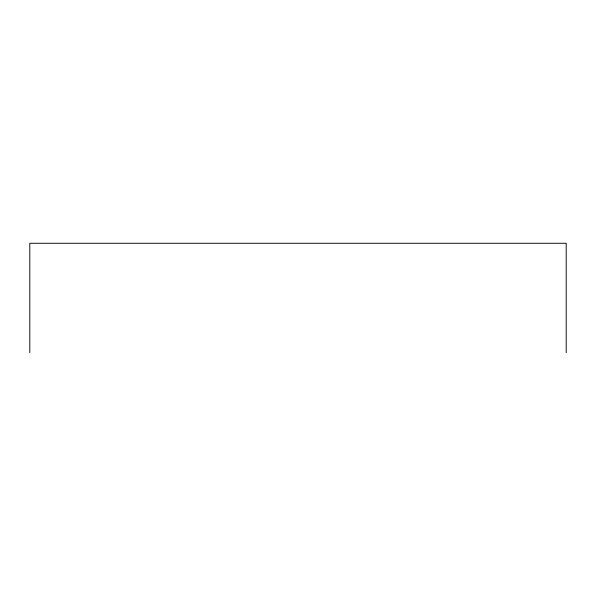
<?xml version="1.0" encoding="UTF-8"?>
<svg xmlns="http://www.w3.org/2000/svg" width="596" height="596" viewBox="0 0 596 596"><rect width="100%" height="100%" fill="white"/><g stroke="black" fill="none" stroke-linecap="round" stroke-linejoin="round"><path stroke-width="0.89" d="M566.2 352.728L566.2 243.272L29.8 243.272L29.8 352.728"/></g></svg>
